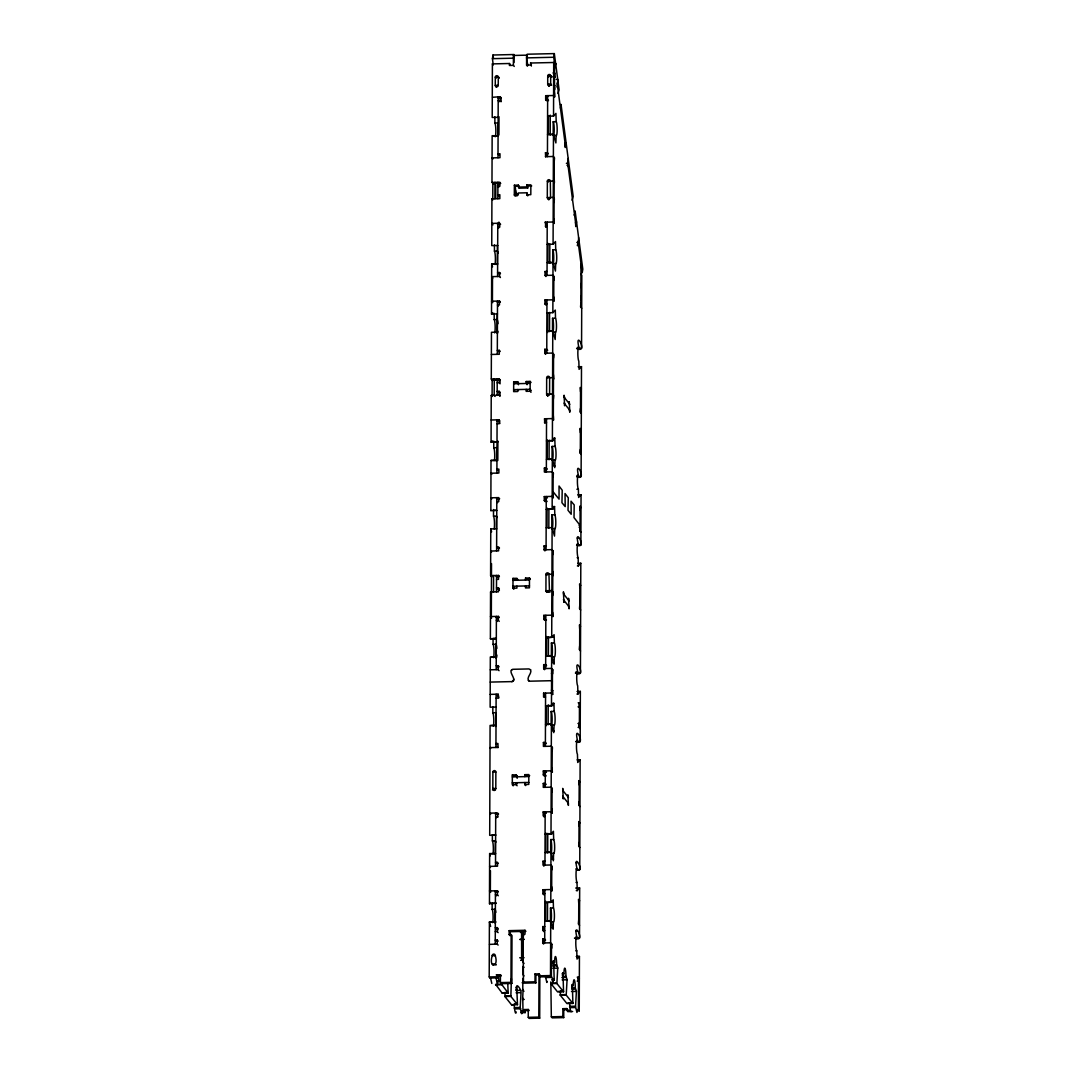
<?xml version="1.0" encoding="UTF-8"?>
<svg xmlns="http://www.w3.org/2000/svg" width="1072" height="1072" viewBox="0 0 1072 1072"><rect width="100%" height="100%" fill="white"/><g stroke="black" fill="none" stroke-linecap="round" stroke-linejoin="round"><path stroke-width="1.5" d="M494.701 332.91A6.995 0.992 88.7 0 0 495.13 325.7A6.995 0.992 88.7 0 0 494.192 319.617L494.205 313.359M494.942 264.476A6.995 0.992 88.7 0 0 495.371 257.253A6.995 0.992 88.7 0 0 494.433 251.17L494.447 244.912M495.21 136.76A6.995 0.992 88.7 0 0 495.84 129.806A6.995 0.992 88.7 0 0 494.875 123.039L494.889 116.781M546.921 331.208L552.763 330.886L555.189 339.516L555.457 331.985A6.995 0.992 88.7 0 0 556.489 326.357A6.995 0.992 88.7 0 0 555.51 318.223L555.296 310.089L552.911 312.649L546.921 312.783M552.857 312.649L553.005 262.439L555.43 271.069L555.698 263.538A6.995 0.992 88.7 0 0 556.73 257.91A6.995 0.992 88.7 0 0 555.738 249.776L555.484 241.548L553.152 244.215L547.162 244.349M553.085 244.215L553.46 134.308L555.886 142.938L556.14 135.407A6.995 0.992 88.7 0 0 557.172 129.779A6.995 0.992 88.7 0 0 556.194 121.645L555.926 113.418L553.594 116.071L547.604 116.205M491.807 983.426L490.762 978.977L489.207 976.954L489.395 922.014L495.411 922.067L490.467 922.175M490.708 853.727L495.653 853.62L489.636 853.567L489.462 903.763L496.055 902.986M491.15 725.597L496.095 725.489L490.078 725.436L489.703 835.316L495.653 835.209M491.391 657.149L496.336 657.042L490.319 656.989L490.145 707.185L496.095 707.078M495.411 638.657L490.386 638.751L490.547 591.999L498.453 591.811L498.467 587.885L496.497 587.925L497.354 588.997L499.338 588.957L498.467 587.885M491.753 577.044L490.601 575.61L490.762 528.858L496.778 528.911M490.855 510.634L491.003 460.411L497.019 460.464M497.086 442.053L491.07 442.173L491.231 395.421L499.15 395.233L500.008 396.305L500.021 392.379L499.163 391.307L497.18 391.347L498.038 392.419L500.021 392.379M492.437 380.466L491.284 379.032L491.458 332.28L497.381 332.146M492.772 312.729L491.512 314.029L491.686 263.833L497.703 263.886L492.758 264.007M498.735 195.841L497.864 194.769L499.847 194.729L499.833 198.655L491.914 198.843L491.753 245.595L497.716 245.475M494.112 183.861L491.981 182.454L492.142 135.702L498.158 135.755L493.214 135.863M510.299 64.588L509.441 63.503L492.396 63.891L492.209 117.451L498.158 117.344M490.36 892.025L490.44 870.732M491.324 617.633L491.512 563.577M492.423 302.291L492.504 277.728M492.785 198.28L492.839 183.526L500.745 183.352M493.12 183.888L493.133 182.91M492.651 922.644A6.995 0.992 88.7 0 0 493.08 915.434A6.995 0.992 88.7 0 0 492.128 909.351L492.155 903.093M493.04 853.54A6.995 0.992 88.7 0 0 493.281 846.317A6.995 0.992 88.7 0 0 492.37 840.904L492.383 834.646M493.334 726.066A6.995 0.992 88.7 0 0 493.763 718.856A6.995 0.992 88.7 0 0 492.825 712.773L492.839 706.877M493.576 657.632A6.995 0.992 88.7 0 0 494.004 650.409A6.995 0.992 88.7 0 0 493.053 644.326L493.08 638.43L496.376 638.363M494.179 528.831A6.995 0.992 88.7 0 0 494.42 521.595A6.995 0.992 88.7 0 0 493.509 516.195L493.509 509.548M494.42 460.384A6.995 0.992 88.7 0 0 494.661 453.161A6.995 0.992 88.7 0 0 493.75 447.748L493.75 441.101M492.249 955.594C488.175 968.472 499.217 968.07 495.21 955.527A1.501 1.461 -38.7 0 0 493.736 954.08A1.501 1.461 -38.7 0 0 492.249 955.594L495.425 955.795M495.8 788.429L492.825 788.496A1.501 1.461 -38.7 0 0 494.313 789.943A1.501 1.461 -38.7 0 0 495.8 788.429L495.854 772.054A1.501 1.461 -38.7 0 0 494.38 770.607A1.501 1.461 -38.7 0 0 492.879 772.121L492.825 788.496L493.696 789.582A1.501 1.461 -38.7 0 0 494.125 790.613M493.509 591.932L493.576 575.543M494.889 198.776L494.942 182.387L495.8 183.459M495.76 198.199L495.8 185.094M495.05 923.046L495.103 909.284L492.128 909.351M495.291 854.598L495.344 840.837L492.37 840.904M495.733 726.468L495.787 712.706L492.825 712.773M495.974 658.02L496.028 644.259L493.053 644.326M496.43 528.362L496.47 516.128L493.509 516.195M496.671 459.915L496.711 447.681L493.75 447.748M497.113 333.312L497.18 313.654M497.354 264.864L497.421 245.207M497.797 135.099L497.85 122.972L494.875 123.039M495.251 944.057L495.438 890.819L496.591 892.252M495.519 866.243L495.706 813.005L496.859 814.439M495.934 747.479L496.122 694.241L497.274 695.674M496.215 669.665L496.39 616.427L497.542 617.861M496.483 591.851L496.537 575.476L497.689 576.91M496.617 550.901L496.805 497.663L497.957 499.096L496.966 499.123M496.899 473.087L497.086 419.849L498.225 421.283M497.167 395.273L497.22 378.898L498.373 380.332M497.314 354.323L497.502 301.085L498.641 302.518M497.582 276.509L497.77 223.271L498.922 224.705L498.922 222.092M497.85 198.709L497.904 182.32L499.056 183.754M497.998 157.745L498.212 96.775L499.364 98.209M498.252 85.318L495.277 85.385A1.501 1.461 -38.7 0 0 496.765 86.819A1.501 1.461 -38.7 0 0 498.252 85.318L498.279 77.117A1.501 1.461 -38.7 0 0 496.805 75.683A1.501 1.461 -38.7 0 0 495.318 77.184L495.277 85.385L496.148 86.457A1.501 1.461 -38.7 0 0 496.39 87.261M497.81 460.504L497.877 441.061M498.936 134.978L499.003 116.727M490.065 978.026L497.314 977.865L496.457 974.823L500.423 974.729L501.281 975.815L497.328 975.895L496.457 974.823M498.091 945.089L497.234 944.017L497.247 940.077L495.264 940.131L496.122 941.203L498.105 941.162L497.247 940.077M498.132 932.64L497.274 931.568L497.287 927.628L495.304 927.682L496.175 928.754L498.145 928.7L497.287 927.628M498.266 895.777L497.408 894.705L497.421 890.778L489.502 890.953L490.654 892.386M497.823 817.078L497.689 812.965L489.77 813.139L490.641 814.211M498.065 747.613L497.931 743.499L495.947 743.553L496.818 744.625M490.185 694.375L498.105 694.2L498.091 698.127L496.108 698.167M499.043 670.697L498.185 669.625L498.199 665.699L496.229 665.739L497.086 666.811L499.056 666.771L498.199 665.699M499.217 621.385L498.359 620.313L498.373 616.387L490.467 616.561L491.606 617.995M490.601 575.61L498.52 575.436L498.507 579.362L496.524 579.403M491.15 419.983L499.056 419.809L499.043 423.735L497.073 423.788M499.15 395.233L499.163 391.307M491.284 379.032L499.204 378.858L499.19 382.784L497.207 382.825M499.297 350.343L500.168 351.428L498.185 351.469L497.328 350.397L499.297 350.343L499.284 354.283L491.378 354.457M492.718 302.652L491.566 301.219L499.472 301.044L499.458 304.971L497.488 305.024L498.346 306.096M500.423 277.541L499.565 276.469L499.579 272.543L497.596 272.583L498.453 273.655L500.436 273.615L499.579 272.543M500.182 96.735L501.053 97.807L501.039 101.746L500.168 100.661L500.182 96.735L492.557 97.271M497.314 977.865L497.328 975.895M498.949 697.885L498.105 694.2M499.914 423.507L499.056 419.809M500.048 383.856L500.061 379.93L499.204 378.858M509.173 930.643L510.031 931.715L525.856 931.354L524.999 930.282L509.173 930.643L509.16 934.57L511.13 934.529L512.001 935.601L511.826 983.426L501.254 983.667L500.396 982.595L500.423 974.729M509.441 63.503L509.428 65.472L513.394 65.379L514.252 66.451M510.031 931.715L510.017 935.642L509.16 934.57M513.394 65.379L513.421 55.463L526.607 55.154L527.464 56.226M511.826 983.426L510.969 982.354L511.13 934.529M516.289 774.868L517.146 777.897L516.289 774.868L512.336 774.949L512.309 784.784L516.262 784.691L517.119 785.763M513.823 589.278L512.965 588.206L512.992 578.371L516.945 578.29L516.945 580.247M513.676 381.793L514.547 382.878L518.5 382.784L517.642 381.712L513.676 381.793L513.649 391.628L517.602 391.535L517.615 389.565L518.473 390.65M514.332 195.05L514.372 185.215L518.325 185.134L519.183 188.176L527.746 187.975L526.888 184.933L530.854 184.84L530.814 194.675L526.861 194.769L526.861 192.799L518.299 192.987L518.285 194.957L514.332 195.05L515.19 196.122L515.23 186.3L514.372 185.215M513.166 785.856L513.18 782.573M516.918 586.143L516.918 588.113L512.965 588.206M517.642 381.712L518.486 384.754M519.183 188.176L518.325 185.134M516.262 784.691L516.262 782.721L517.133 783.806M521.582 930.952L521.649 960.311L523.391 958.328M522.828 978.428L522.788 989.898L523.94 991.332M524.999 930.282L524.985 934.208L523.002 934.248L523.471 982.073L524.329 983.145L535.866 982.877L535.893 975.024L535.035 973.939L538.988 973.858L539.846 974.93L535.893 975.024M522.6 999.586L523.082 990.247A1.501 1.461 -38.7 0 0 522.64 989.215M523.283 931.126L523.176 962.401L524.034 963.473M527.451 62.846L527.437 66.156L526.58 65.084L526.607 55.154M524.824 784.49L524.838 782.533L525.695 785.575L524.824 784.49L528.791 784.409L528.818 774.574L524.865 774.667L524.851 776.637M525.508 580.059L525.521 578.089L529.474 577.996L530.332 579.068L526.379 579.161L525.521 578.089M526.205 381.511L527.062 384.553L526.205 381.511L530.158 381.418L531.029 382.49L527.062 382.583M527.746 187.975L526.888 184.933M520.831 1012.692L525.186 1012.598L524.329 1009.556L528.282 1009.462L529.139 1010.534L525.186 1010.628L524.329 1009.556M525.186 1012.598L525.186 1010.628M531.39 66.062L530.533 63.02L553.701 62.498L554.572 63.57L554.452 96.587M529.474 577.996L529.447 587.831L525.481 587.925L525.494 585.955L526.352 587.027M530.988 392.325L530.131 391.253L530.158 381.418M539.846 975.279L539.698 1018.159L529.112 1018.4L528.255 1017.328L528.282 1009.462M535.866 982.877L535.008 981.805L535.035 973.939M539.698 1018.159L538.827 1017.087L538.988 973.858M542.74 939.045L543.598 940.117L543.584 944.043L542.727 942.971L542.74 939.045L544.71 938.992M544.75 926.543L542.78 926.597L542.767 930.523L544.737 930.483M542.901 889.733L543.772 890.805L543.759 894.745L542.888 893.673L542.901 889.733L550.82 889.559L551.973 890.993L551.691 886.691M544.978 861.191L543.008 861.231L542.995 865.158L550.901 864.983L552.053 866.417L551.745 869.982M551.959 808.891L552.241 813.179L551.088 811.745L543.182 811.919L543.169 815.859L545.139 815.805M543.276 783.418L544.134 784.49L546.117 784.449L545.259 783.377L543.276 783.418L543.263 787.357L551.169 787.17L552.321 788.603L552.026 792.181M543.316 770.969L544.187 772.041L544.174 775.981L543.303 774.895L543.316 770.969L551.236 770.795L552.375 772.215L552.107 767.927M543.424 742.467L544.281 743.539L546.264 743.499L545.393 742.414L543.424 742.467L543.41 746.393L551.316 746.219L552.469 747.653L552.16 751.217M551.665 694.428L552.656 694.415L551.504 692.981L543.598 693.155L543.584 697.095L545.554 697.041M544.549 665.725L544.536 669.665L543.678 668.58L543.692 664.653L545.675 664.613L546.532 665.685L544.549 665.725L543.692 664.653M543.866 615.341L544.723 616.413L544.71 620.353L543.852 619.281L543.866 615.341L551.772 615.167L552.924 616.601L552.656 612.313M544.107 545.889L544.965 546.961L544.951 550.887L544.094 549.815L544.107 545.889L546.09 545.849M544.281 496.577L545.139 497.649L545.125 501.589L544.268 500.517L544.281 496.577L552.187 496.403L553.34 497.837L553.072 493.535M544.375 468.075L545.246 469.147L547.216 469.107L546.358 468.035L544.375 468.075L544.362 472.002L552.281 471.827L553.42 473.261L553.125 476.826M544.683 422.877L544.549 418.763L552.455 418.589L553.608 420.023L553.34 415.735M545.648 350.383L545.635 354.309L544.777 353.237L544.79 349.311L546.774 349.271L547.631 350.343L545.648 350.383L544.79 349.311M544.965 299.999L545.822 301.071L545.809 305.011L544.951 303.939L544.965 299.999L552.871 299.825L554.023 301.259L553.755 296.957M545.058 271.497L545.929 272.569L545.916 276.509L545.045 275.424L545.058 271.497L547.042 271.457M545.943 227.023L545.233 222.185L553.152 222.011L554.291 223.445L554.023 219.157M545.608 156.847L545.474 152.733L547.457 152.693L548.315 153.765L546.345 153.805L545.474 152.733M545.675 95.689L546.546 96.775L546.532 100.701L545.661 99.629L545.675 95.689L553.594 95.515L554.733 96.949L554.465 92.661M543.625 931.595L543.638 927.669L542.78 926.597M543.852 866.243L543.866 862.303L543.008 861.231M544.027 816.931L544.04 812.991L543.182 811.919M544.134 787.116L544.134 784.49M544.268 746.166L544.281 743.539M544.442 696.854L543.598 693.155M545.233 471.774L545.246 469.147M545.407 422.462L544.549 418.763M546.09 227.197L546.104 223.257L545.233 222.185M546.331 156.432L546.345 153.805M544.697 942.931L544.884 889.693M544.965 865.117L545.152 811.879L546.305 813.313M545.246 787.304L545.3 770.929L546.452 772.363M545.38 746.353L545.568 693.115M545.661 668.539L545.836 615.301M546.077 549.775L546.251 496.537L547.403 497.971M546.345 471.961L546.532 418.723M553.393 399.025L553.701 395.447L552.549 394.014L546.613 394.148A1.501 1.461 -38.7 0 0 548.087 395.595A1.501 1.461 -38.7 0 0 549.574 394.081L549.641 377.706A1.501 1.461 -38.7 0 0 548.154 376.259A1.501 1.461 -38.7 0 0 546.666 377.773L546.613 394.148L547.765 395.581M546.76 353.197L546.948 299.959M547.028 275.383L547.216 222.145M547.444 156.619L547.658 95.649L548.234 96.373M545.635 921.036L545.715 901.284M545.876 852.535L545.943 833.091M546.318 725.664L546.385 706.22M546.559 655.957L546.64 636.513M547.015 527.464L547.082 508.021M547.256 459.379L547.323 439.935M547.698 332.508L547.765 313.064M547.939 262.801L548.006 243.357M548.382 133.853L548.449 115.588M547.47 921.357L547.537 902.195L552.482 902.075M547.712 852.91L547.765 833.386M548.154 724.779L548.207 704.867M548.395 656.332L548.462 637.17M548.837 528.201L548.904 508.664M549.078 459.754L549.145 440.23M549.521 331.623L549.588 312.461M549.762 263.176L549.829 244.014M550.217 135.045L550.258 115.133M549.467 591.382L548.958 574.284A1.501 1.461 -38.7 0 0 547.47 572.837A1.501 1.461 -38.7 0 0 545.983 574.351L545.929 590.726L547.082 592.159L550.043 592.092M550.552 197.864L550.325 181.128A1.501 1.461 -38.7 0 0 548.851 179.681A1.501 1.461 -38.7 0 0 547.363 181.195L547.296 197.57L549.44 198.977M551.531 85.184L550.66 84.112L550.686 75.831A1.501 1.461 -38.7 0 0 549.212 74.491A1.501 1.461 -38.7 0 0 547.725 75.991L548.583 77.063M553.393 921.706L550.432 921.786L550.485 908.024L553.447 907.957A6.995 0.992 88.7 0 1 554.425 916.091A6.995 0.992 88.7 0 1 553.393 921.706L553.139 929.25L550.767 920.741L545.849 920.915M553.634 853.272L550.673 853.339L550.713 839.577L553.688 839.51A6.995 0.992 88.7 0 1 554.666 847.644A6.995 0.992 88.7 0 1 553.634 853.272L553.326 860.776L550.968 852.2L550.794 902.383L544.844 902.503L545.501 901.86M554.13 711.379L551.169 711.446L551.115 725.208L554.09 725.128A6.995 0.992 88.7 0 0 555.108 719.513A6.995 0.992 88.7 0 0 554.13 711.379L554.023 703.674L552.884 703.178M554.371 642.932L551.41 642.999L551.356 656.761L554.318 656.694A6.995 0.992 88.7 0 0 555.35 651.066A6.995 0.992 88.7 0 0 554.371 642.932L554.117 634.704L551.785 637.371L545.782 637.505M554.773 528.55L551.799 528.63L551.852 514.868L554.814 514.801A6.995 0.992 88.7 0 1 555.805 522.935A6.995 0.992 88.7 0 1 554.773 528.563L554.505 536.094L552.107 527.491L551.718 637.371M555.015 460.116L552.04 460.183L552.093 446.421L555.055 446.354A6.995 0.992 88.7 0 1 556.033 454.488A6.995 0.992 88.7 0 1 555.015 460.116L554.747 467.647L552.388 459.138L547.457 459.312M555.51 318.223L552.536 318.29L552.495 332.052L555.457 331.985M555.698 263.538L552.723 263.605L552.777 249.843L555.738 249.776M556.14 135.407L553.179 135.474L553.219 121.712L556.194 121.645M552.241 980.21L554.211 980.17L553.527 979.393L552.951 982.367L552.067 977.584L550.512 975.56L550.713 920.62L544.857 920.928M553.688 839.51L553.42 831.282L551.008 833.922L551.397 724.042L545.541 724.35M545.782 655.917L551.638 655.595L551.477 705.805L545.541 705.939M554.814 514.801L554.559 506.574L552.147 509.213L552.321 459.017L546.465 459.339M555.055 446.354L554.8 438.126L552.388 440.766L552.763 330.886M553.541 116.071L553.701 62.498M550.82 981.885L551.33 1016.805L552.187 1017.877L563.725 1017.609L563.751 1009.744L562.894 1008.672L566.847 1008.578L567.718 1009.65L563.751 1009.744M551.49 943.869L551.383 976.632L539.846 976.9L538.975 975.815L550.512 975.56M551.678 890.631L551.758 866.055M551.946 812.817L552.04 788.242M552.093 771.867L552.174 747.291M552.361 694.053L552.455 669.477M552.643 616.239L552.871 550.713M553.058 497.475L553.139 472.899M553.326 419.661L553.554 354.135M553.742 300.897L553.822 276.321M554.01 223.083L554.237 157.557M550.78 948.184L551.772 948.157L551.785 944.231L550.633 942.797L542.727 942.971M552.656 694.415L552.67 690.475L551.397 690.14M543.678 668.58L551.584 668.405L552.737 669.839L552.723 673.765L551.45 673.43M553.782 89.351L554.76 89.324L554.492 85.036M553.822 77.224L554.814 77.197L554.827 73.271L553.045 72.95M553.447 907.957L553.232 899.823L550.861 902.383M551.41 724.069L553.768 732.645L554.09 725.128M551.651 655.622L554.063 664.225L554.318 656.694M563.256 796.965L563.256 798.935L562.706 788.389L563.282 791.069M563.939 600.387L563.939 602.357L563.403 591.811L563.966 594.491M564.636 403.809L564.622 405.779L564.086 395.233L564.649 397.913M563.725 1017.609L562.867 1016.537L562.894 1008.672M572.649 1011.512L567.704 1011.62L566.847 1008.578M567.852 802.687L568.428 805.38L567.879 794.834L567.879 796.791M568.535 606.109L569.111 608.802L568.562 598.256L568.562 600.213M569.232 409.544L569.795 412.224L569.259 401.678L569.245 403.635M575.208 938.268C586.531 943.105 572.435 918.248 576.816 937.075A6.995 0.992 88.7 0 0 575.785 942.703A6.995 0.992 88.7 0 0 576.763 950.824L577.017 959.051L579.429 956.412L579.242 1011.352L576.79 1009.556M576.776 869.794C585.861 873.251 572.528 850.163 577.044 868.628A6.995 0.992 88.7 0 0 576.026 874.256A6.995 0.992 88.7 0 0 577.004 882.39L577.259 890.604L579.59 887.951M579.738 869.727L580.126 759.834L577.714 762.473L577.446 754.259A6.995 0.992 88.7 0 1 576.468 746.125A6.995 0.992 88.7 0 1 577.5 740.497C573.118 721.67 587.215 746.527 575.905 741.69M580.274 691.373L577.942 694.026L577.687 685.812A6.995 0.992 88.7 0 1 576.709 677.678A6.995 0.992 88.7 0 1 577.741 672.05C573.386 653.183 587.55 678.268 575.972 673.243M576.589 545.112C587.898 549.949 573.801 525.092 578.183 543.919A6.995 0.992 88.7 0 0 577.151 549.547A6.995 0.992 88.7 0 0 578.13 557.681L578.398 565.895L580.81 563.256L580.421 673.149M576.656 476.665C588.233 481.69 574.069 456.605 578.424 475.472A6.995 0.992 88.7 0 0 577.393 481.1A6.995 0.992 88.7 0 0 578.371 489.234L578.639 497.448L580.97 494.795M581.104 476.571L581.493 366.678L579.081 369.317L578.826 361.103A6.995 0.992 88.7 0 1 577.835 352.969A6.995 0.992 88.7 0 1 578.867 347.341C574.512 328.153 588.917 354.269 576.615 348.547M578.478 981.456L578.21 977.168L577.218 977.182M580.233 728.772L579.081 727.352L579.094 723.412L578.103 723.439M578.451 707.091L579.443 707.064L579.161 702.776L578.183 702.79M578.384 1010.28L578.491 977.517M578.679 924.278L578.773 899.703M578.947 846.465L579.041 821.902M579.094 805.514L579.188 780.939M579.362 727.7L579.456 703.138M579.644 649.887L579.724 625.324M579.778 608.936L579.872 584.361M580.059 531.122L580.14 506.56M580.327 453.309L580.408 428.746M580.475 412.358L580.555 387.783M580.836 307.235L580.984 263.605M579.496 938.161L579.671 887.978L575.718 888.058M580.18 741.583L580.354 691.4L577.058 691.467M580.877 545.018L581.051 494.822L577.754 494.889M581.56 348.44L581.815 275.303L580.957 274.218M507.78 984.069L508.168 993.061L502.232 993.195L495.586 984.337M508.168 993.061L501.522 984.203L496.577 984.324M523.913 999.519L522.761 998.086L523.002 1011.553L522.305 1010.775L521.742 1013.75L520.161 1008.015L521.046 992.659C521.783 990.3 516.114 982.341 516.731 987.285L517.495 1004.692L511.558 1004.826L504.899 996.518L505.126 992.27M517.495 1004.692L510.835 996.384L511.438 978.696M490.239 682.087L511.786 681.604C518.044 679.795 506.667 671.059 512.939 669.29L528.925 668.928L530.613 669.812M516.181 1011.901C515.578 1017.14 513.689 1005.402 514.466 1003.901M561.956 973.899L563.939 973.858L562.974 972.786L563.55 991.801L557.614 991.935L550.954 983.627L555.912 982.97M563.55 991.801L556.877 983.493L557.762 967.761L556.623 964.733A6.995 0.992 88.7 0 0 555.631 956.599A6.995 0.992 88.7 0 0 554.613 962.227L552.629 962.267M572.287 985.503L573.265 985.49L572.354 984.377L572.877 1003.419L566.941 1003.566L560.281 995.258L560.509 991.01M572.877 1003.419L566.217 995.124L567.088 979.393L565.949 976.364A6.995 0.992 88.7 0 0 564.971 968.23A6.995 0.992 88.7 0 0 563.939 973.858M571.483 1011.579C570.585 1013.67 569.178 1004.384 569.835 1002.628M577.781 1009.529L576.95 1012.45L575.543 1006.755L576.414 991.024L575.275 987.995A6.995 0.992 88.7 0 0 574.297 979.862A6.995 0.992 88.7 0 0 573.265 985.49M497.944 929.893L497.127 928.379M492.396 63.891L493.254 64.977L492.423 58.665L493.013 55.007L514.011 54.525L513.997 62.538M527.571 65.137L526.607 57.888L527.196 54.216L554.331 53.6L559.115 89.847L557.949 93.465M515.083 195.412L516.074 195.399L515.23 186.26L519.183 186.206M516.074 195.399L516.463 192.947M516.892 196.109L517.28 193.67M554.157 63.596L555.644 63.57L555.055 67.228L553.728 57.258L554.331 53.6M557.561 86.202L557.36 87.422L557.735 79.382L556.247 79.408M560.455 108.192L561.058 104.533A2.01 1.581 9.3 0 0 560.629 104.574L560.495 104.614M565.078 143.139L565.292 147.521L566.083 142.643M567.008 165.302L567.999 165.276L567.798 166.495L568.173 158.455M561.058 104.533L573.212 196.618L572.046 200.236M574.605 211.385L574.726 211.345A2.01 1.581 9.3 0 1 575.155 211.291L574.565 214.963A1.956 1.541 9.3 0 0 574.002 215.03M575.517 222.212L575.744 226.594L576.535 221.703M577.259 245.595L578.25 245.568L578.625 237.515M578.25 245.568L578.451 244.349L577.46 244.376M528.483 680.506C526.406 676.995 532.409 673.243 530.506 669.678M547.323 981.456L546.854 982.461L545.447 976.766M554.546 68.072L555.644 63.57M513.756 679.045L513.515 680.854M491.15 442.187L492.316 440.86M551.544 705.805L553.876 703.152M489.542 903.79L490.708 902.463M554.613 962.227L553.634 961.155L554.211 980.17M511.451 670.255L512.054 669.518M492.423 58.665L513.421 58.183M526.607 57.888L553.728 57.258M526.58 65.084L530.533 64.99M553.835 73.298L554.827 73.271M551.557 76.916L550.686 75.831L547.725 75.898L547.698 84.179A1.501 1.461 -38.7 0 0 549.172 85.626A1.501 1.461 -38.7 0 0 550.66 84.112L551.531 85.103M553.031 76.876L554.814 77.197M550.66 84.031L547.698 84.098L549.829 85.505M553.795 85.412L554.773 85.385M497.89 97.887L501.053 97.807M500.168 100.661L498.199 100.714L499.056 101.786M545.661 99.629L547.645 99.575L548.502 100.661M553.46 134.308L547.524 134.442L552.549 134.509M545.46 156.659L553.38 156.485L554.519 157.919L554.224 161.483M566.391 163.359L567.383 163.333M491.981 182.454L499.887 182.28L499.874 186.206L497.89 186.247L498.761 187.332M527.759 186.005L531.712 185.925M518.312 187.091L526.888 186.903M514.868 191.03L515.846 191.004M514.667 192.25L515.659 192.236M515.083 194.206L518.245 194.126M497.448 224.37L500.611 224.303M545.219 226.125L547.202 226.071M576.843 242.433L577.835 242.406M494.433 251.17L497.395 251.103A6.995 0.992 88.7 0 1 498.011 253.327M553.005 262.439L547.068 262.573L552.093 262.64M499.565 276.469L491.646 276.643L492.798 278.077M545.045 275.424L552.964 275.249L554.117 276.683L553.809 280.261M497.167 302.183L500.329 302.116L499.472 301.044M544.951 303.939L546.934 303.885M491.512 314.029L497.475 313.922M494.192 319.617L497.153 319.55A6.995 0.992 88.7 0 1 497.984 323.717M577.379 347.368L578.867 347.341M577.192 348.346L580.488 348.266M544.777 353.237L552.696 353.063L553.835 354.497L553.541 358.061M578.116 366.745L581.493 366.678M546.666 377.773L552.603 377.639L553.755 379.059L553.474 374.771M500.061 379.93L492.155 380.104L492.102 396.493L491.231 395.421M513.689 383.763L530.171 383.387M530.131 391.253L526.178 391.347L526.178 389.377L527.035 390.449M496.751 420.948L499.927 420.881M544.536 422.703L546.519 422.649M553.809 438.153L554.8 438.126M494.755 441.838L498.051 441.758M549.145 440.592L554.09 440.471M552.388 440.766L546.465 440.927M496.028 460.491L491.003 460.411M553.996 466.039L554.988 466.012M576.937 475.499L578.424 475.472M577.071 476.477L581.024 476.383M576.897 489.261L578.371 489.234M496.483 498.761L499.646 498.694M544.268 500.517L546.238 500.463L547.109 501.535M552.576 506.614L554.559 506.574M494.514 510.272L496.497 510.232M548.904 509.039L553.849 508.919M490.829 510.607L496.792 510.5M546.238 509.361L552.147 509.213M579.081 525.414L580.073 525.387L574.016 517.602L574.203 504.912L571.028 501.2L571.188 514.265L568.013 510.312L568.281 497.77L565.024 493.535L565.199 506.6L561.956 502.741L562.21 490.212L559.035 486.005L559.061 499.15L553.072 491.74M552.16 527.638L546.224 527.786M579.081 527.223L580.073 527.196L579.764 530.774L580.917 532.194M577.218 538.037L578.197 538.023M577.192 543.933L578.183 543.919M576.83 544.911L580.796 544.831M499.472 548.006L497.502 548.047L496.644 546.975L498.614 546.921L498.601 550.861L490.695 551.035L491.552 552.107M544.094 549.815L552 549.641L553.152 551.075L552.857 554.639M577.151 557.695L578.13 557.681M577.754 563.309L580.81 563.256M577.406 565.922L578.398 565.895M496.215 576.575L499.378 576.508L498.52 575.436M517.816 579.362L513.85 579.456L512.992 578.371M513.019 580.341L529.501 579.965M529.474 585.861L512.992 586.237L514.145 587.67M496.068 617.526L499.23 617.459L498.373 616.387M498.359 620.313L496.376 620.366L497.247 621.438M543.852 619.281L546.479 620.031M551.423 637.103L553.407 637.049M490.386 638.751L496.336 638.631M545.849 637.505L550.794 637.384M546.774 655.89L551.718 655.783M552.321 662.63L554.304 662.59M490.279 669.799L498.185 669.625M551.745 669.853L552.737 669.839M575.758 672.09L577.741 672.05M575.396 673.069L580.341 672.961M529.179 681.109L528.375 680.372L529.997 681.189L551.544 680.693L552.402 681.765M551.678 690.502L552.67 690.475M576.964 694.053L577.942 694.026M548.221 705.617L553.165 705.497M578.17 706.729L579.148 706.703M546.532 724.337L551.477 724.216M578.398 723.801L579.094 723.412M578.089 727.365L579.081 727.352M553.072 731.05L554.063 731.037M576.508 740.511L577.5 740.497M576.146 741.489L580.099 741.409M497.917 747.439L489.998 747.613L490.695 748.47M577.071 759.887L580.126 759.834M492.879 772.121L495.854 772.054M543.303 774.895L545.286 774.855L546.144 775.927M517.16 775.94L513.193 776.021L512.336 774.949M529.675 775.646L525.722 775.739L524.865 774.667M512.336 776.919L528.818 776.543M528.791 782.439L512.309 782.815L513.461 784.248M492.49 789.97L495.465 789.903M495.385 814.104L498.547 814.037M497.676 816.891L495.693 816.944L496.336 817.748M492.396 835.008L495.693 834.941M547.779 833.748L552.723 833.627M551.008 833.922L545.099 834.083M550.954 852.173L545.099 852.495M546.09 852.468L551.035 852.361M551.638 859.208L553.621 859.168M498.373 863.349L496.403 863.389L495.532 862.317L497.515 862.277L497.502 866.203L489.596 866.377L490.453 867.462M576.079 862.746L577.071 862.732M576.066 868.655L577.044 868.628M576.361 869.62L579.657 869.539M576.012 882.403L577.004 882.39M495.117 891.917L498.279 891.85L497.421 890.778M576.267 890.631L577.259 890.604M497.408 894.705L495.425 894.745L496.282 895.83M542.888 893.673L544.871 893.619M492.155 903.455L496.108 903.361M551.397 927.655L553.38 927.615M495.291 931.608L497.274 931.568M520.456 932.466L521.448 932.439M575.838 931.193L576.83 931.166M575.825 937.089L576.816 937.075M520.081 939.34L524.034 939.246M574.471 938.094L579.416 937.987M519.84 939.528L524.114 939.434M543.598 940.117L545.568 940.077M497.234 944.017L489.489 944.405M550.794 944.244L551.785 944.231M575.771 950.851L576.763 950.824M519.692 957.765L522.989 957.685M576.388 956.465L578.371 956.412M521.086 957.752L524.061 957.685M576.468 956.479L579.429 956.412M520.657 960.338L521.649 960.311M552.763 961.182L553.742 961.155M552.308 963.125L553.648 964.8L556.623 964.733M552.536 965.926L556.489 965.832M552.817 968.244L557.762 968.137M489.207 976.954L496.457 976.793M562.318 975.6L562.988 976.431L565.949 976.364M546.05 977.517L550.995 977.409M561.862 977.557L565.828 977.463M577.875 978.629L579.362 978.602L578.21 977.168M552.616 979.433L553.608 979.406M552.227 979.634L554.211 979.594M496.859 981.483L498.842 981.429L498.641 976.646M562.143 979.875L567.088 979.768M500.396 982.595L510.969 982.354M523.471 982.073L535.008 981.805M577.205 981.121L578.197 981.094M522.118 982.743L523.109 982.716M495.572 984.887L501.508 984.753M550.954 983.627L556.877 983.493M515.739 987.312L516.731 987.285M515.94 989.349L516.932 989.322L516.262 988.491M571.644 987.232L572.314 988.062L575.275 987.995M515.82 990.448L520.764 990.327M571.858 989.161L575.155 989.094M507.163 992.511L502.232 993.195M558.592 991.332L563.537 991.225M516.101 992.766L520.054 992.672M571.483 991.506L576.428 991.386M505.904 995.955L510.848 995.834M560.294 994.709L565.239 994.588M504.899 996.518L510.835 996.384M560.281 995.258L566.217 995.124M516.503 1004.129L511.558 1004.826M567.919 1002.963L572.863 1002.843M515.23 1007.573L520.175 1007.466M569.621 1006.34L574.565 1006.219M514.225 1008.149L520.161 1008.015M569.607 1006.889L575.543 1006.755M515.833 1008.886L520.778 1008.765M570.224 1007.64L575.168 1007.533M521.421 1011.579L524.315 1011.512M566.847 1010.548L570.143 1010.467M528.255 1017.328L538.827 1017.087M551.33 1016.805L562.867 1016.537M550.686 75.924L551.557 76.996M530.533 63.02L531.404 64.106M513.421 55.463L514.279 56.535M499.137 78.202L498.279 77.117L495.318 77.184L495.961 78.001M554.17 178.193L554.438 182.481L553.286 181.061L547.363 181.195L547.926 181.905M554.077 202.447L554.385 198.869L553.232 197.436L547.296 197.57A1.501 1.461 -38.7 0 0 548.784 199.017A1.501 1.461 -38.7 0 0 550.271 197.503M498.869 154.891L498.011 153.819L499.994 153.765L499.981 157.705L492.061 157.879L492.919 158.964M526.861 192.799L527.719 195.841L526.861 194.769M580.917 283.557L580.903 287.497M580.877 295.684L580.863 299.624M580.85 303.309L580.555 306.887L581.694 308.321M491.914 198.843L492.785 199.915M498.614 228.282L497.756 227.21L499.726 227.157L499.74 223.231L491.834 223.405L492.986 224.839M581.413 388.868L580.274 387.434L580.542 391.722M580.488 408.432L580.18 411.996L581.332 413.43M564.073 397.189L569.822 404.358M564.06 403.099L569.795 410.254M581.279 429.818L580.126 428.385L580.394 432.673M580.341 449.382L580.032 452.96L581.185 454.394M531.297 390.717L530.144 389.283L513.662 389.659L514.815 391.092M495.117 380.037L494.259 378.965L494.205 395.354L495.063 396.426M580.997 507.632L579.858 506.198L580.126 510.486M497.77 470.233L496.912 469.161L498.882 469.121L498.869 473.047L490.963 473.221L491.82 474.306M580.729 585.446L579.577 584.012L579.858 588.3M497.663 502.674L496.792 501.589L498.775 501.549L498.788 497.622L490.882 497.797L491.74 498.869M552.79 571.349L553.072 575.637L551.919 574.217L545.983 574.351L546.559 575.061M579.791 605.01L579.496 608.574L580.649 610.008M563.403 593.767L569.152 600.936M563.39 599.677L569.125 606.832M580.582 626.396L579.443 624.963L579.711 629.251M552.71 595.603L553.005 592.025L551.866 590.592L545.929 590.726A1.501 1.461 -38.7 0 0 547.403 592.173A1.501 1.461 -38.7 0 0 548.891 590.659M579.657 645.96L579.349 649.538L580.501 650.972M497.381 587.684L499.391 590.19M490.547 591.999L491.405 593.071M579.161 702.776L580.314 704.21M512.697 681.35L511.893 681.738M580.046 782.024L578.893 780.59L579.175 784.878M579.108 801.588L578.813 805.152L579.952 806.586M562.72 790.345L568.468 797.514M562.693 796.241L568.441 803.41M579.898 822.974L578.746 821.541L579.027 825.829M578.974 842.538L578.666 846.116L579.818 847.55M579.63 900.788L578.478 899.354L578.759 903.642M578.692 920.352L578.398 923.93L579.55 925.35M523.002 934.248L523.86 935.32M524.02 967.413L523.163 966.341L523.136 974.85L523.994 975.922M495.76 964.438L492.222 963.782L493.08 964.854M495.398 964.224L496.041 965.028M523.042 998.689L523.699 999.493M496.001 977.892L497.408 983.6L498.145 980.652L498.842 981.429M491.686 263.833L492.544 266.834M490.762 528.858L491.619 531.846M489.636 853.567L490.293 855.858M489.395 922.014L490.628 926.409M521.742 930.831L523.458 937.142M575.155 211.305L582.793 269.152L582.203 272.811L578.022 241.187M557.132 83.04L565.493 146.301M567.584 162.113L575.932 225.375M493.013 55.007L493.428 58.129M548.985 86.296A1.501 1.461 -38.7 0 1 548.556 85.251M548.609 76.782A1.501 1.461 -38.7 0 1 551.531 76.715M496.282 77.693A1.501 1.461 -38.7 0 1 499.029 77.64M546.894 592.347A1.501 1.461 -38.7 0 1 546.787 591.798M546.867 575.155A1.501 1.461 -38.7 0 1 549.387 574.324M547.712 396.024A1.501 1.461 -38.7 0 1 547.47 395.22M548.824 199.861A1.501 1.461 -38.7 0 1 548.167 198.642M548.328 181.717A1.501 1.461 -38.7 0 1 550.512 180.98M497.85 122.972A6.995 0.992 88.7 0 1 498.011 123.28M497.957 331.248A6.995 0.992 88.7 0 1 497.596 333.084M496.711 447.681A6.995 0.992 88.7 0 1 496.872 447.989M496.47 516.128A6.995 0.992 88.7 0 1 496.952 517.548M495.787 712.706A6.995 0.992 88.7 0 1 495.947 713.001M496.028 644.259A6.995 0.992 88.7 0 1 496.859 648.426M496.912 655.059A6.995 0.992 88.7 0 1 496.457 657.793M495.103 909.284A6.995 0.992 88.7 0 1 495.827 912.419M495.8 921.746A6.995 0.992 88.7 0 1 495.679 922.362M495.344 840.837A6.995 0.992 88.7 0 1 495.813 842.27M553.219 121.712A6.995 0.992 88.7 0 1 554.211 129.846A6.995 0.992 88.7 0 1 553.179 135.474M552.777 249.843A6.995 0.992 88.7 0 1 553.755 257.977A6.995 0.992 88.7 0 1 552.723 263.605M552.536 318.29A6.995 0.992 88.7 0 1 553.514 325.848A6.995 0.992 88.7 0 1 552.656 332.159M552.093 446.421A6.995 0.992 88.7 0 1 553.072 454.555A6.995 0.992 88.7 0 1 552.04 460.183M551.41 642.999A6.995 0.992 88.7 0 1 552.388 650.557A6.995 0.992 88.7 0 1 551.517 656.868M551.169 711.446A6.995 0.992 88.7 0 1 552.134 718.428A6.995 0.992 88.7 0 1 551.45 725.235M551.852 514.868A6.995 0.992 88.7 0 1 552.83 523.002A6.995 0.992 88.7 0 1 551.799 528.63M550.713 839.577A6.995 0.992 88.7 0 1 551.705 847.711A6.995 0.992 88.7 0 1 550.673 853.339M550.485 908.024A6.995 0.992 88.7 0 1 551.464 916.158A6.995 0.992 88.7 0 1 550.432 921.786M553.608 962.495A6.995 0.992 88.7 0 1 553.648 964.8M562.867 973.001A6.995 0.992 88.7 0 1 562.988 976.431M572.207 984.632A6.995 0.992 88.7 0 1 572.314 988.062"/></g></svg>
